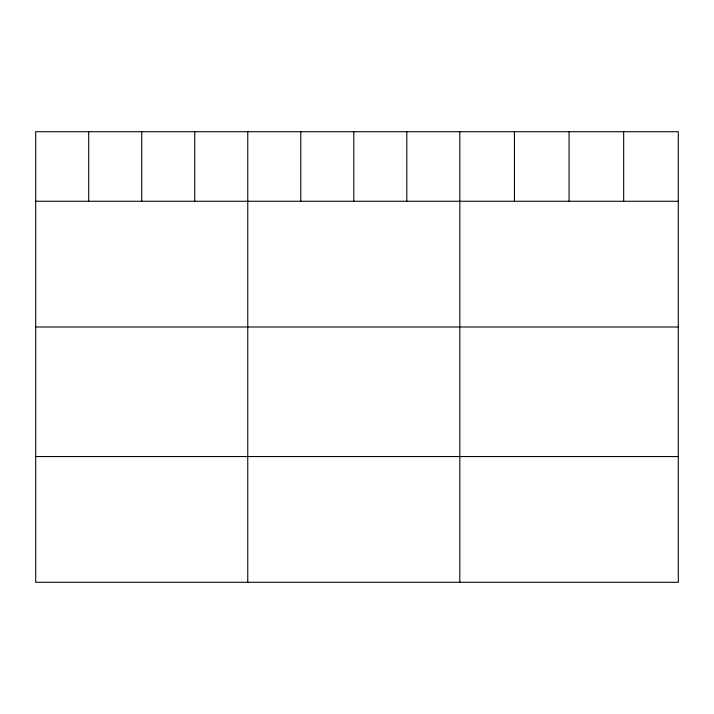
<?xml version="1.0" encoding="UTF-8"?>
<svg xmlns="http://www.w3.org/2000/svg" width="714" height="714" viewBox="0 0 714 714"><rect width="100%" height="100%" fill="white"/><g stroke="black" fill="none" stroke-linecap="round" stroke-linejoin="round"><path stroke-width="1.07" d="M678.3 201.259L678.3 582.285L35.7 582.285L35.7 131.715L678.3 131.715L678.3 201.259L35.7 201.259M35.7 326.994L678.3 326.994M35.7 456.549L678.3 456.549M623.679 131.715L623.679 201.259M569.058 131.715L569.058 201.259M514.437 131.715L514.437 201.259M459.816 131.715L459.816 582.285M406.801 131.715L406.801 201.259M353.787 131.715L353.787 201.259M300.772 131.715L300.772 201.259M247.758 131.715L247.758 582.285M194.743 131.715L194.743 201.259M141.729 131.715L141.729 201.259M88.715 131.715L88.715 201.259"/></g></svg>
